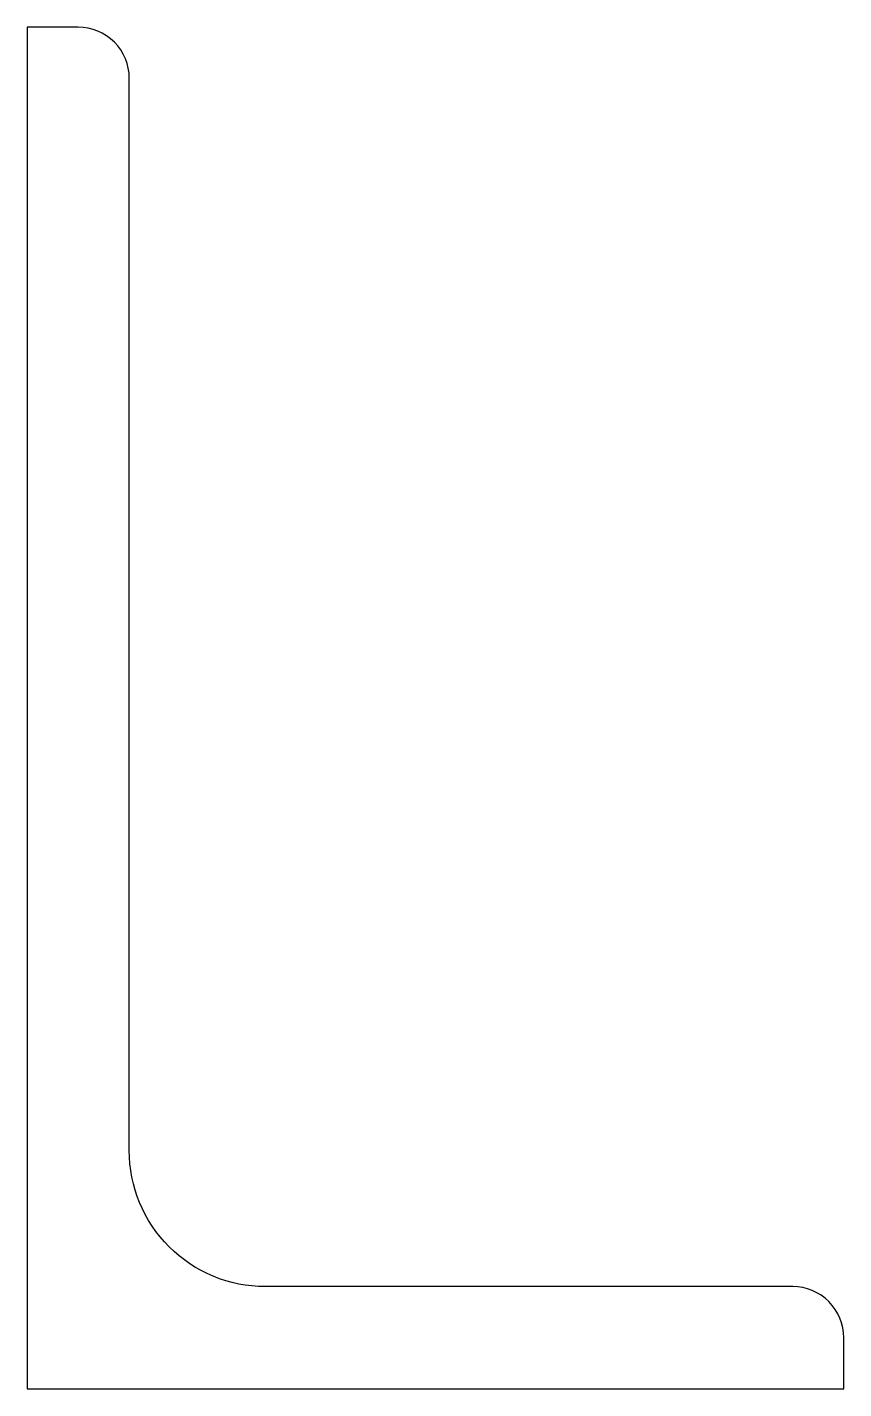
# Model space of a CAD drawing. Header units: inches. Extents: x -0.75 to 0.75, y -1.25 to 1.25.
import ezdxf

# ---------------------------------------------------------------- set-up
doc = ezdxf.new("R2010")
doc.units = ezdxf.units.IN
doc.layers.add('steel', color=7, linetype='Continuous')

msp = doc.modelspace()

# ---------------------------------------------------------------- linework, layer by layer
at = {"layer": 'steel'}
msp.add_lwpolyline([(-0.75, -1.25), (0.75, -1.25), (0.75, -1.15625, 0.4142136), (0.65625, -1.0625), (-0.3125, -1.0625, -0.4142136), (-0.5625, -0.8125), (-0.5625, 1.15625, 0.4142136), (-0.65625, 1.25), (-0.75, 1.25), (-0.75, -1.25)], format="xyb", dxfattribs=at)

doc.saveas('drawing.dxf')
